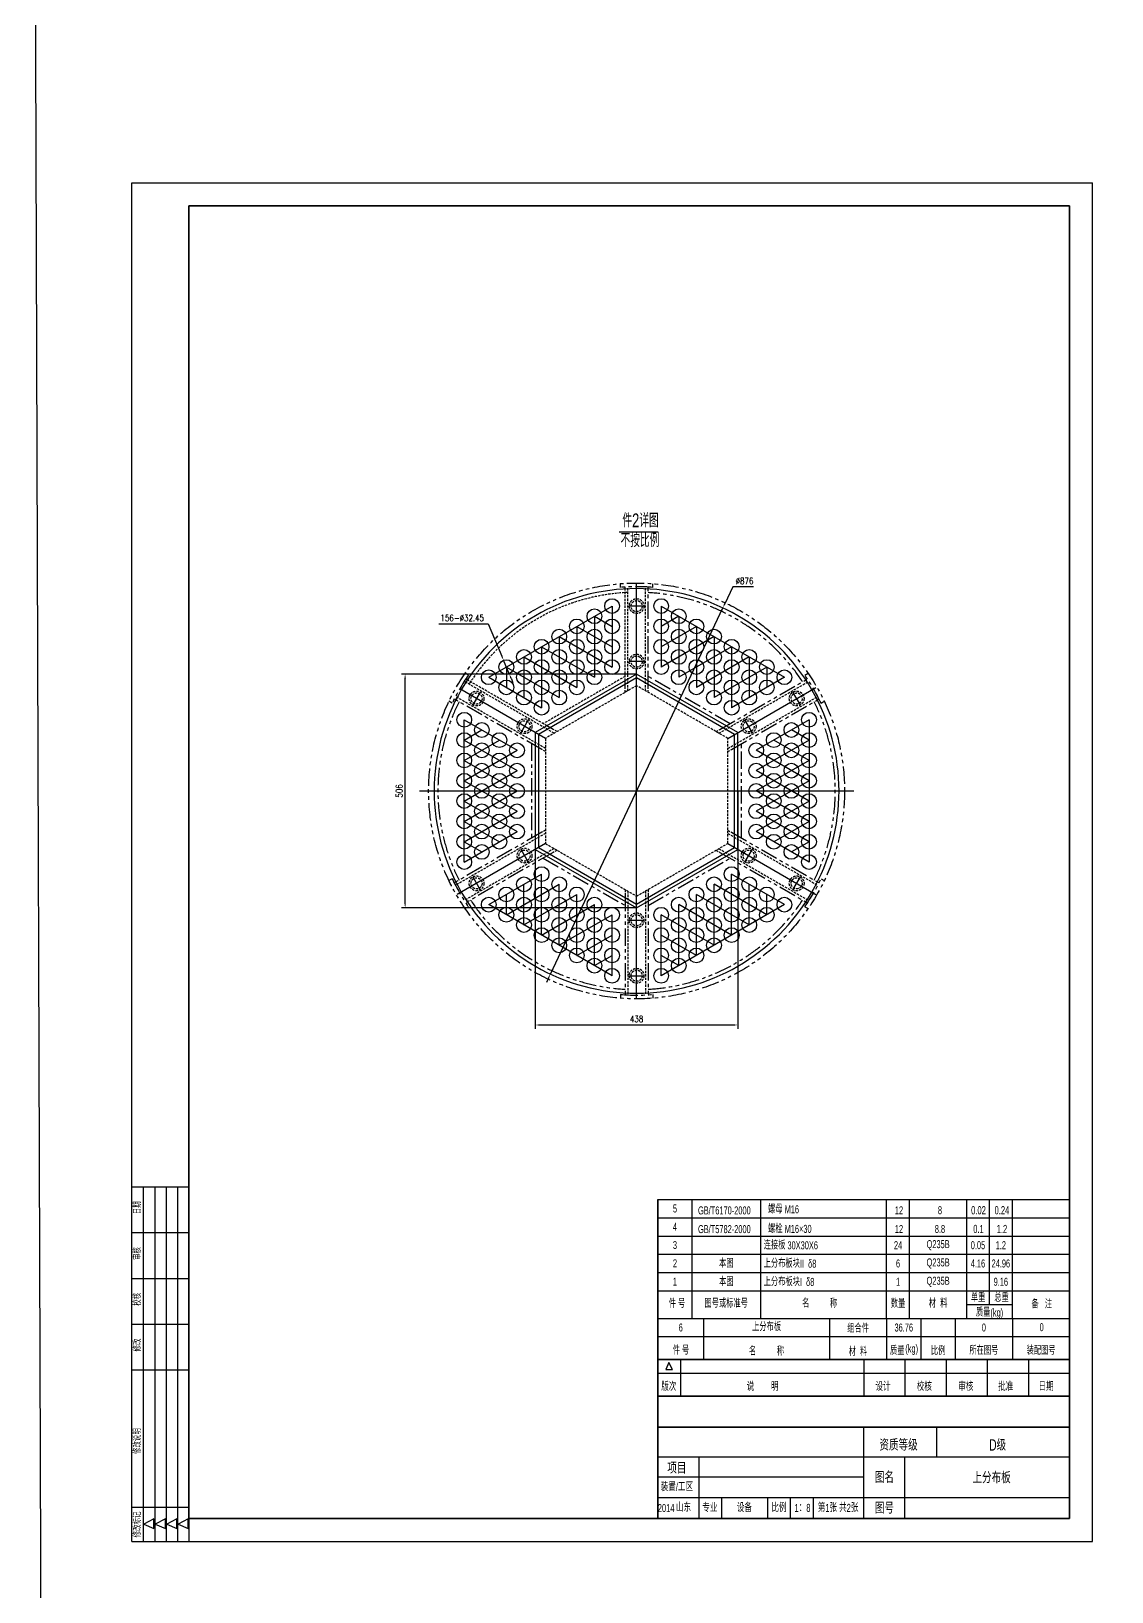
# Model space of a CAD drawing. Header units: millimetres. Extents: x 173791 to 206178, y -159089 to -143118.
# Drawn here: x 190180 to 192518, y -150114 to -146737 of the extents above; entities that cross this region are included whole.
import ezdxf
from ezdxf.enums import TextEntityAlignment as Align

# ---------------------------------------------------------------- set-up
doc = ezdxf.new("R2010")
doc.units = ezdxf.units.MM
doc.linetypes.add('DASHED', pattern=[0.75, 0.5, -0.25])
doc.linetypes.add('PHANTOM', pattern=[2.5, 1.25, -0.25, 0.25, -0.25, 0.25, -0.25])
for name, color, linetype in [('1', 1, 'Continuous'), ('4虚线层', 6, 'DASHED'), ('9双点划线层', 6, 'PHANTOM')]:
    doc.layers.add(name, color=color, linetype=linetype)
doc.layers.add('图层1', color=4, linetype='Continuous', lineweight=35)
doc.styles.add('TH_GBDIM', font='romans.shx', dxfattribs={"width": 0.8, "bigfont": 'gbcbig.shx'})
doc.styles.add('样式 3.5', font='roms.shx', dxfattribs={"width": 0.7, "height": 3.5, "bigfont": 'hztxt.shx'})
doc.styles.add('样式 5', font='roms.shx', dxfattribs={"width": 0.67, "height": 5, "bigfont": 'hztxt.shx'})
doc.dimstyles.new('TH_GBDIM', dxfattribs={"dimtxt": 3.5, "dimasz": 2.5, "dimexe": 2, "dimexo": 0, "dimgap": 1.5, "dimtad": 1, "dimdec": 1, "dimzin": 0, "dimdsep": 46, "dimtxsty": 'TH_GBDIM', "dimcen": 2.5, "dimclrd": 130, "dimclre": 130, "dimclrt": 3, "dimadec": 0, "dimazin": 0, "dimtfac": 0.714286, "dimtdec": 1, "dimtmove": 0, "dimatfit": 3, "dimfxl": 0, "dimtzin": 0, "dimlwd": -1, "dimlwe": -1, "dimarcsym": 0})

# ---------------------------------------------------------------- blocks, each defined once
blk = doc.blocks.new('*D20')
at = {"color": 130, "linetype": 'Continuous', "transparency": 16777216}
for p, q in [((191698.2, -147939.4), (191681.1, -147975.7)), ((191743.2, -147939.4), (191698.2, -147939.4)), ((191303.6, -148777.3), (191676.9, -147984.8)), ((191299.3, -148786.3), (191295.1, -148795.4))]:
    blk.add_line(p, q, dxfattribs=at)
at = {"color": 130, "transparency": 16777216}
for points in [[(191679.6, -147975), (191682.6, -147976.4), (191676.9, -147984.8)], [(191297.8, -148785.6), (191300.8, -148787), (191303.6, -148777.3)]]:
    blk.add_solid(points, dxfattribs=at)
at = {"layer": 'Defpoints', "color": 0, "transparency": 16777216}
for p in [(191676.9, -147984.8), (191303.6, -148777.3)]:
    blk.add_point(p, dxfattribs=at)
at = {"color": 3, "transparency": 16777216, "insert": (191723.7, -147926.4), "char_height": 14, "attachment_point": 5, "style": 'TH_GBDIM', "bg_fill": 3, "box_fill_scale": 1.1, "bg_fill_color": 256, "bg_fill_true_color": 13158600, "bg_fill_transparency": 0}
blk.add_mtext('∅876', dxfattribs=at)
blk = doc.blocks.new('*D21')
at = {"color": 130, "transparency": 16777216}
blk.add_line((191490.2, -148127.9), (190981.3, -148127.9), dxfattribs=at)
at = {"color": 130, "linetype": 'Continuous', "transparency": 16777216}
for p, q in [((190989.3, -148624.1), (190989.3, -148137.9)), ((191490.2, -148634.1), (190981.3, -148634.1))]:
    blk.add_line(p, q, dxfattribs=at)
at = {"color": 130, "transparency": 16777216}
for points in [[(190987.6, -148137.9), (190990.9, -148137.9), (190989.3, -148127.9)], [(190987.6, -148624.1), (190990.9, -148624.1), (190989.3, -148634.1)]]:
    blk.add_solid(points, dxfattribs=at)
at = {"layer": 'Defpoints', "color": 0, "transparency": 16777216}
for p in [(190989.3, -148127.9), (191490.2, -148127.9), (191490.2, -148634.1)]:
    blk.add_point(p, dxfattribs=at)
at = {"color": 3, "transparency": 16777216, "insert": (190976.3, -148381), "char_height": 14, "attachment_point": 5, "rotation": 90, "style": 'TH_GBDIM', "bg_fill": 3, "box_fill_scale": 1.1, "bg_fill_color": 256, "bg_fill_true_color": 13158600, "bg_fill_transparency": 0}
blk.add_mtext('506', dxfattribs=at)
blk = doc.blocks.new('*D22')
at = {"color": 130, "linetype": 'Continuous', "transparency": 16777216}
for p, q in [((191271, -148381), (191271, -148895.6)), ((191281, -148887.6), (191699.4, -148887.6))]:
    blk.add_line(p, q, dxfattribs=at)
at = {"color": 130, "transparency": 16777216}
blk.add_line((191709.4, -148381), (191709.4, -148895.6), dxfattribs=at)
for points in [[(191281, -148886), (191281, -148889.3), (191271, -148887.6)], [(191699.4, -148886), (191699.4, -148889.3), (191709.4, -148887.6)]]:
    blk.add_solid(points, dxfattribs=at)
at = {"layer": 'Defpoints', "color": 0, "transparency": 16777216}
for p in [(191271, -148381), (191709.4, -148381), (191709.4, -148887.6)]:
    blk.add_point(p, dxfattribs=at)
at = {"color": 3, "transparency": 16777216, "insert": (191490.2, -148874.6), "char_height": 14, "attachment_point": 5, "style": 'TH_GBDIM', "bg_fill": 3, "box_fill_scale": 1.1, "bg_fill_color": 256, "bg_fill_true_color": 13158600, "bg_fill_transparency": 0}
blk.add_mtext('438', dxfattribs=at)
blk = doc.blocks.new('*D23')
at = {"color": 130, "linetype": 'Continuous', "transparency": 16777216}
for p, q in [((191062.5, -148019.6), (191169.3, -148019.6)), ((191169.3, -148019.6), (191198.4, -148089)), ((191214.6, -148127.7), (191202.3, -148098.2)), ((191218.5, -148136.9), (191222.3, -148146.2))]:
    blk.add_line(p, q, dxfattribs=at)
at = {"color": 130, "transparency": 16777216}
for points in [[(191199.9, -148088.3), (191196.9, -148089.6), (191202.3, -148098.2)], [(191220, -148136.3), (191216.9, -148137.6), (191214.6, -148127.7)]]:
    blk.add_solid(points, dxfattribs=at)
at = {"layer": 'Defpoints', "color": 0, "transparency": 16777216}
for p in [(191202.3, -148098.2), (191214.6, -148127.7)]:
    blk.add_point(p, dxfattribs=at)
at = {"color": 3, "transparency": 16777216, "insert": (191112.9, -148006.6), "char_height": 14, "attachment_point": 5, "style": 'TH_GBDIM', "bg_fill": 3, "box_fill_scale": 1.1, "bg_fill_color": 256, "bg_fill_true_color": 13158600, "bg_fill_transparency": 0}
blk.add_mtext('{156-%%c32.45}{}{}', dxfattribs=at)

msp = doc.modelspace()

# ---------------------------------------------------------------- linework, layer by layer
at = {"color": 7, "linetype": 'Continuous'}
for p, q in [((190397.8, -147065), (192476.8, -147065)), ((190397.8, -150005.3), (190397.8, -147065)), ((192476.8, -150005.3), (192476.8, -147065)), ((190397.8, -149238), (190521.5, -149238)), ((190422.5, -149238), (190422.5, -150005.3)), ((190447.3, -149238), (190447.3, -150005.3)), ((190472, -149238), (190472, -150005.3)), ((190496.8, -149238), (190496.8, -150005.3)), ((190397.8, -149337), (190521.5, -149337)), ((190397.8, -149436), (190521.5, -149436)), ((190397.8, -149535), (190521.5, -149535)), ((190397.8, -149634), (190521.5, -149634)), ((190397.8, -149931), (190521.5, -149931)), ((190397.8, -150005.3), (192476.8, -150005.3))]:
    msp.add_line(p, q, dxfattribs=at)
for p, q in [((191452.8, -147820.1), (191537.1, -147820.1)), ((191490.2, -148127.9), (191271, -148254.5)), ((191709.4, -148254.5), (191490.2, -148127.9)), ((191271, -148254.5), (191271, -148507.6)), ((191709.4, -148507.6), (191709.4, -148254.5)), ((191271, -148507.6), (191490.2, -148634.1)), ((191490.2, -148634.1), (191709.4, -148507.6)), ((191536.3, -149265.2), (192427.3, -149265.2)), ((191610.5, -149522.6), (191610.5, -149265.2)), ((191759, -149522.6), (191759, -149265.2)), ((192031.3, -149522.6), (192031.3, -149265.2)), ((192080.8, -149522.6), (192080.8, -149265.2)), ((192204.5, -149522.6), (192204.5, -149265.2)), ((192254, -149492.9), (192254, -149265.2)), ((192303.5, -149522.6), (192303.5, -149265.2)), ((191536.3, -149304.8), (192427.3, -149304.8)), ((191536.3, -149344.4), (192427.3, -149344.4)), ((191536.3, -149384), (192427.3, -149384)), ((191536.3, -149423.6), (192427.3, -149423.6)), ((191536.3, -149463.2), (192427.3, -149463.2)), ((192204.5, -149492.9), (192303.5, -149492.9)), ((191536.3, -149522.6), (192427.3, -149522.6)), ((191536.3, -149611.7), (192427.3, -149611.7)), ((191536.3, -149624.6), (191536.3, -149649.4)), ((191560.3, -149618.5), (191553.5, -149633.6)), ((191553.5, -149633.6), (191568, -149633.6)), ((191568, -149633.6), (191560.3, -149618.5)), ((191585.8, -149690.9), (191585.8, -149611.7)), ((191981.8, -149611.7), (191981.8, -149690.9)), ((192070.9, -149611.7), (192070.9, -149690.9)), ((192160, -149611.7), (192160, -149690.9)), ((192249.1, -149611.7), (192249.1, -149690.9)), ((192338.2, -149611.7), (192338.2, -149690.9)), ((191536.3, -149641.4), (192427.3, -149641.4)), ((191981.8, -149955.8), (191981.8, -149757.8)), ((192140.2, -149822.1), (192140.2, -149757.8)), ((191536.3, -149822.1), (192427.3, -149822.1)), ((191625.4, -149955.8), (191625.4, -149822.1)), ((192070.9, -149955.8), (192070.9, -149822.1)), ((191981.8, -149866.7), (191536.3, -149866.7)), ((192427.3, -149911.2), (191536.3, -149911.2)), ((191674.9, -149955.8), (191674.9, -149911.2)), ((191773.9, -149955.8), (191773.9, -149911.2)), ((191823.4, -149955.8), (191823.4, -149911.2)), ((191872.9, -149955.8), (191872.9, -149911.2)), ((190445.7, -149956.7), (190424, -149967.8)), ((190424, -149967.8), (190445.7, -149977.6)), ((190445.7, -149977.6), (190445.7, -149956.7)), ((190470.4, -149956.7), (190448.7, -149967.8)), ((190448.7, -149967.8), (190470.4, -149977.6)), ((190470.4, -149977.6), (190470.4, -149956.7)), ((190495.2, -149956.7), (190473.5, -149967.8)), ((190473.5, -149967.8), (190495.2, -149977.6)), ((190495.2, -149977.6), (190495.2, -149956.7)), ((190519.9, -149956.7), (190498.2, -149967.8)), ((190498.2, -149967.8), (190519.9, -149977.6)), ((190519.9, -149977.6), (190519.9, -149956.7)), ((190521.5, -149955.8), (190521.5, -150005.3))]:
    msp.add_line(p, q)
at = {"color": 1, "ltscale": 1.5}
for p, q in [((191490.2, -148831), (191490.2, -147931)), ((191490.2, -148136), (191278, -148258.5)), ((191702.4, -148258.5), (191490.2, -148136)), ((191293, -148267.2), (191107.4, -148160)), ((191687.4, -148267.2), (191878.2, -148157)), ((191844.6, -148194.9), (191828.6, -148167.2)), ((191278, -148258.5), (191278, -148503.5)), ((191702.4, -148503.5), (191702.4, -148258.5)), ((191020.2, -148381), (191960.2, -148381)), ((191040.2, -148381), (191940.2, -148381)), ((191293, -148494.9), (191102.2, -148605)), ((191278, -148503.5), (191490.2, -148626)), ((191490.2, -148626), (191702.4, -148503.5)), ((191687.4, -148494.9), (191878.2, -148605)), ((191828.6, -148594.9), (191844.6, -148567.2))]:
    msp.add_line(p, q, dxfattribs=at)
at = {"color": 4}
for p, q in [((191536.3, -149466.2), (191536.3, -149491)), ((191536.3, -149466.2), (191536.3, -149491)), ((191536.3, -149466.2), (191536.3, -149491)), ((191536.3, -149505.8), (191536.3, -149530.6))]:
    msp.add_line(p, q, dxfattribs=at)
for points in [[(191635.3, -149522.6), (191635.3, -149611.7)], [(191907.5, -149522.6), (191907.5, -149611.7)], [(192031.3, -149522.6), (192031.3, -149611.7)], [(192105.5, -149522.6), (192105.5, -149611.7)], [(192179.8, -149522.6), (192179.8, -149611.7)], [(192303.5, -149522.6), (192303.5, -149611.7)], [(191536.3, -149562.2), (192427.3, -149562.2)]]:
    msp.add_lwpolyline(points)
for start, end in [(90, 150), (30, 90), (150, 210), (330, 30), (210, 270), (270, 330)]:
    msp.add_arc((191490.2, -148381), 438, start, end)
at = {"layer": '1'}
for p, q in [((191170.3, -148134.9), (191437.1, -147980.9)), ((191437.1, -147980.9), (191437.1, -148112.9)), ((191543.4, -147980.9), (191543.4, -148112.9)), ((191543.4, -147980.9), (191810.1, -148134.9)), ((191399, -148002.9), (191399, -148134.9)), ((191399, -148002.9), (191437.1, -148024.9)), ((191581.5, -148002.9), (191543.4, -148024.9)), ((191581.5, -148002.9), (191581.5, -148134.9)), ((191322.7, -148046.9), (191322.7, -148178.9)), ((191322.7, -148046.9), (191437.1, -148112.9)), ((191360.9, -148024.9), (191360.9, -148156.9)), ((191360.9, -148024.9), (191437.1, -148068.9)), ((191619.6, -148024.9), (191543.4, -148068.9)), ((191657.7, -148046.9), (191543.4, -148112.9)), ((191619.6, -148024.9), (191619.6, -148156.9)), ((191657.7, -148046.9), (191657.7, -148178.9)), ((191284.6, -148068.9), (191399, -148134.9)), ((191284.6, -148068.9), (191284.6, -148200.9)), ((191695.8, -148068.9), (191581.5, -148134.9)), ((191695.8, -148068.9), (191695.8, -148200.9)), ((191208.4, -148112.9), (191322.7, -148178.9)), ((191208.4, -148112.9), (191208.4, -148156.9)), ((191246.5, -148090.9), (191360.9, -148156.9)), ((191246.5, -148090.9), (191246.5, -148178.9)), ((191733.9, -148090.9), (191619.6, -148156.9)), ((191772, -148112.9), (191657.7, -148178.9)), ((191733.9, -148090.9), (191733.9, -148178.9)), ((191772, -148112.9), (191772, -148156.9)), ((191170.3, -148134.9), (191284.6, -148200.9)), ((191810.1, -148134.9), (191695.8, -148200.9)), ((191117.2, -148227), (191231.5, -148293)), ((191117.2, -148535), (191117.2, -148227)), ((191117.2, -148271), (191155.3, -148249)), ((191863.3, -148227), (191749, -148293)), ((191863.3, -148271), (191825.2, -148249)), ((191863.3, -148227), (191863.3, -148535)), ((191117.2, -148271), (191231.5, -148337)), ((191117.2, -148315), (191193.4, -148271)), ((191863.3, -148271), (191749, -148337)), ((191863.3, -148315), (191787.1, -148271)), ((191117.2, -148359), (191231.5, -148293)), ((191117.2, -148315), (191231.5, -148381)), ((191863.3, -148359), (191749, -148293)), ((191863.3, -148315), (191749, -148381)), ((191117.2, -148403), (191231.5, -148337)), ((191863.3, -148403), (191749, -148337)), ((191117.2, -148359), (191231.5, -148425)), ((191117.2, -148447), (191231.5, -148381)), ((191863.3, -148359), (191749, -148425)), ((191863.3, -148447), (191749, -148381)), ((191117.2, -148403), (191231.5, -148469)), ((191863.3, -148403), (191749, -148469)), ((191117.2, -148491), (191231.5, -148425)), ((191117.2, -148447), (191193.4, -148491)), ((191863.3, -148491), (191749, -148425)), ((191863.3, -148447), (191787.1, -148491)), ((191117.2, -148535), (191231.5, -148469)), ((191117.2, -148491), (191155.3, -148513)), ((191863.3, -148535), (191749, -148469)), ((191863.3, -148491), (191825.2, -148513)), ((191170.3, -148627.1), (191284.6, -148561.1)), ((191208.4, -148649.1), (191322.7, -148583.1)), ((191246.5, -148671.1), (191246.5, -148583.1)), ((191284.6, -148693.1), (191284.6, -148561.1)), ((191322.7, -148715.1), (191322.7, -148583.1)), ((191772, -148649.1), (191657.7, -148583.1)), ((191657.7, -148715.1), (191657.7, -148583.1)), ((191810.1, -148627.1), (191695.8, -148561.1)), ((191695.8, -148693.1), (191695.8, -148561.1)), ((191733.9, -148671.1), (191733.9, -148583.1)), ((191208.4, -148649.1), (191208.4, -148605.1)), ((191246.5, -148671.1), (191360.9, -148605.1)), ((191360.9, -148737.1), (191360.9, -148605.1)), ((191619.6, -148737.1), (191619.6, -148605.1)), ((191733.9, -148671.1), (191619.6, -148605.1)), ((191772, -148649.1), (191772, -148605.1)), ((191437.1, -148781.1), (191170.3, -148627.1)), ((191284.6, -148693.1), (191399, -148627.1)), ((191322.7, -148715.1), (191437.1, -148649.1)), ((191399, -148759.1), (191399, -148627.1)), ((191437.1, -148781.1), (191437.1, -148649.1)), ((191810.1, -148627.1), (191543.4, -148781.1)), ((191543.4, -148781.1), (191543.4, -148649.1)), ((191657.7, -148715.1), (191543.4, -148649.1)), ((191581.5, -148759.1), (191581.5, -148627.1)), ((191695.8, -148693.1), (191581.5, -148627.1)), ((191360.9, -148737.1), (191437.1, -148693.1)), ((191619.6, -148737.1), (191543.4, -148693.1)), ((191399, -148759.1), (191437.1, -148737.1)), ((191581.5, -148759.1), (191543.4, -148737.1))]:
    msp.add_line(p, q, dxfattribs=at)
for centre in [(191437.1, -147980.9), (191543.4, -147980.9), (191360.9, -148024.9), (191399, -148002.9), (191437.1, -148024.9), (191543.4, -148024.9), (191581.5, -148002.9), (191619.6, -148024.9), (191322.7, -148046.9), (191399, -148046.9), (191581.5, -148046.9), (191657.7, -148046.9), (191246.5, -148090.9), (191284.6, -148068.9), (191322.7, -148090.9), (191360.9, -148068.9), (191399, -148090.9), (191437.1, -148068.9), (191543.4, -148068.9), (191581.5, -148090.9), (191619.6, -148068.9), (191657.7, -148090.9), (191695.8, -148068.9), (191733.9, -148090.9), (191170.3, -148134.9), (191208.4, -148112.9), (191246.5, -148134.9), (191284.6, -148112.9), (191322.7, -148134.9), (191360.9, -148112.9), (191399, -148134.9), (191437.1, -148112.9), (191543.4, -148112.9), (191581.5, -148134.9), (191619.6, -148112.9), (191657.7, -148134.9), (191695.8, -148112.9), (191733.9, -148134.9), (191772, -148112.9), (191810.1, -148134.9), (191208.4, -148156.9), (191284.6, -148156.9), (191360.9, -148156.9), (191619.6, -148156.9), (191695.8, -148156.9), (191772, -148156.9), (191246.5, -148178.9), (191284.6, -148200.9), (191322.7, -148178.9), (191657.7, -148178.9), (191695.8, -148200.9), (191733.9, -148178.9), (191117.2, -148227), (191863.3, -148227), (191155.3, -148249), (191825.2, -148249), (191117.2, -148271), (191155.3, -148293), (191193.4, -148271), (191231.5, -148293), (191749, -148293), (191787.1, -148271), (191825.2, -148293), (191863.3, -148271), (191117.2, -148315), (191155.3, -148337), (191193.4, -148315), (191231.5, -148337), (191749, -148337), (191787.1, -148315), (191825.2, -148337), (191863.3, -148315), (191117.2, -148359), (191193.4, -148359), (191787.1, -148359), (191863.3, -148359), (191117.2, -148403), (191155.3, -148381), (191193.4, -148403), (191231.5, -148381), (191749, -148381), (191787.1, -148403), (191825.2, -148381), (191863.3, -148403), (191155.3, -148425), (191231.5, -148425), (191749, -148425), (191825.2, -148425), (191117.2, -148447), (191155.3, -148469), (191193.4, -148447), (191231.5, -148469), (191749, -148469), (191787.1, -148447), (191825.2, -148469), (191863.3, -148447), (191117.2, -148491), (191193.4, -148491), (191787.1, -148491), (191863.3, -148491), (191117.2, -148535), (191155.3, -148513), (191825.2, -148513), (191863.3, -148535), (191284.6, -148561.1), (191695.8, -148561.1), (191208.4, -148605.1), (191246.5, -148583.1), (191284.6, -148605.1), (191322.7, -148583.1), (191360.9, -148605.1), (191619.6, -148605.1), (191657.7, -148583.1), (191695.8, -148605.1), (191733.9, -148583.1), (191772, -148605.1), (191170.3, -148627.1), (191246.5, -148627.1), (191322.7, -148627.1), (191399, -148627.1), (191581.5, -148627.1), (191657.7, -148627.1), (191733.9, -148627.1), (191810.1, -148627.1), (191208.4, -148649.1), (191246.5, -148671.1), (191284.6, -148649.1), (191322.7, -148671.1), (191360.9, -148649.1), (191399, -148671.1), (191437.1, -148649.1), (191543.4, -148649.1), (191581.5, -148671.1), (191619.6, -148649.1), (191657.7, -148671.1), (191695.8, -148649.1), (191733.9, -148671.1), (191772, -148649.1), (191284.6, -148693.1), (191360.9, -148693.1), (191437.1, -148693.1), (191543.4, -148693.1), (191619.6, -148693.1), (191695.8, -148693.1), (191322.7, -148715.1), (191360.9, -148737.1), (191399, -148715.1), (191437.1, -148737.1), (191543.4, -148737.1), (191581.5, -148715.1), (191619.6, -148737.1), (191657.7, -148715.1), (191399, -148759.1), (191581.5, -148759.1), (191437.1, -148781.1), (191543.4, -148781.1)]:
    msp.add_circle(centre, 16, dxfattribs=at)
at = {"layer": '4虚线层', "ltscale": 10}
for p, q in [((191465.2, -148142.4), (191465.2, -147943.7)), ((191471.2, -148164.3), (191471.2, -147939.7)), ((191509.2, -148164.3), (191509.2, -147939.7)), ((191312, -148256.2), (191117.5, -148143.9)), ((191296, -148240), (191124, -148140.7)), ((191465.2, -148133.1), (191288, -148235.4)), ((191490.2, -148153.3), (191293, -148267.2)), ((191687.4, -148267.2), (191490.2, -148153.3)), ((191668.4, -148256.2), (191862.9, -148143.9)), ((191293, -148289.1), (191098.5, -148176.8)), ((191465.2, -148167.8), (191465.2, -148158.5)), ((191515.2, -148167.8), (191515.2, -148158.5)), ((191687.4, -148289.1), (191881.9, -148176.8)), ((191318, -148252.7), (191310, -148248.1)), ((191662.4, -148252.7), (191670.4, -148248.1)), ((191293, -148267.2), (191293, -148494.9)), ((191687.4, -148494.9), (191687.4, -148267.2)), ((191293, -148296), (191285, -148291.4)), ((191687.4, -148296), (191695.4, -148291.4)), ((191293, -148472.9), (191098.5, -148585.2)), ((191293, -148466), (191285, -148470.6)), ((191687.4, -148466), (191695.4, -148470.6)), ((191687.4, -148472.9), (191881.9, -148585.2)), ((191312, -148505.8), (191117.5, -148618.1)), ((191293, -148494.9), (191490.2, -148608.7)), ((191318, -148509.3), (191310, -148513.9)), ((191490.2, -148608.7), (191687.4, -148494.9)), ((191662.4, -148509.3), (191670.4, -148513.9)), ((191668.4, -148505.8), (191862.9, -148618.1)), ((191465.2, -148594.3), (191465.2, -148603.5)), ((191471.2, -148597.7), (191471.2, -148822.3)), ((191509.2, -148597.7), (191509.2, -148822.3)), ((191515.2, -148594.3), (191515.2, -148603.5))]:
    msp.add_line(p, q, dxfattribs=at)
for centre, radius in [((191836.6, -148181), 16), ((191836.6, -148181), 12), ((191836.6, -148581), 16), ((191836.6, -148581), 12)]:
    msp.add_circle(centre, radius, dxfattribs=at)
msp.add_arc((191490.2, -148381), 430, 92.5325, 147.4675, dxfattribs=at)
at = {"layer": '9双点划线层', "ltscale": 30}
for p, q in [((191455.2, -147940.4), (191455.2, -147932.4)), ((191465.2, -147943.7), (191465.2, -147939.7)), ((191515.2, -148158.5), (191515.2, -147939.7)), ((191525.2, -147940.4), (191525.2, -147932.4)), ((191126.1, -148130.4), (191119.2, -148126.4)), ((191124, -148140.7), (191120.5, -148138.7)), ((191465.2, -148158.5), (191465.2, -148142.4)), ((191692.4, -148235.4), (191515.2, -148133.1)), ((191670.4, -148248.1), (191859.9, -148138.7)), ((191854.3, -148130.4), (191861.3, -148126.4)), ((191091.1, -148191), (191084.2, -148187)), ((191285, -148291.4), (191095.5, -148182)), ((191695.4, -148291.4), (191884.9, -148182)), ((191889.3, -148191), (191896.3, -148187)), ((191310, -148248.1), (191296, -148240)), ((191263, -148278.7), (191263, -148483.3)), ((191717.4, -148483.3), (191717.4, -148278.7)), ((191285, -148470.6), (191095.5, -148580)), ((191695.4, -148470.6), (191884.9, -148580)), ((191310, -148513.9), (191120.5, -148623.3)), ((191670.4, -148513.9), (191859.9, -148623.3)), ((191288, -148526.6), (191465.2, -148628.9)), ((191515.2, -148628.9), (191692.4, -148526.6)), ((191091.1, -148571), (191084.2, -148575)), ((191889.3, -148571), (191896.3, -148575)), ((191465.2, -148603.5), (191465.2, -148822.3)), ((191515.2, -148603.5), (191515.2, -148822.3)), ((191126.1, -148631.6), (191119.2, -148635.6)), ((191854.3, -148631.6), (191861.3, -148635.6)), ((191455.2, -148821.6), (191455.2, -148829.7)), ((191525.2, -148821.6), (191525.2, -148829.7))]:
    msp.add_line(p, q, dxfattribs=at)
msp.add_circle((191490.2, -148381), 450, dxfattribs=at)
for radius, start, end in [(442, 85.4582, 94.5418), (430, 33.333, 86.667), (442, 145.4582, 154.5418), (442, 25.4582, 34.5418), (430, 153.333, 206.667), (430, 333.333, 26.667), (442, 205.4582, 214.5418), (442, 325.4582, 334.5418), (430, 213.333, 266.667), (430, 273.333, 326.667), (442, 265.4582, 274.5418)]:
    msp.add_arc((191490.2, -148381), radius, start, end, dxfattribs=at)
at = {"layer": '图层1'}
for p, q in [((192427.3, -147114.5), (190521.5, -147114.5)), ((190521.5, -147114.5), (190521.5, -149955.8)), ((192427.3, -149955.8), (192427.3, -147114.5)), ((192427.3, -149955.8), (192427.3, -147114.5)), ((191536.3, -149649.4), (191536.3, -149265.2)), ((191536.3, -149690.9), (191536.3, -149384)), ((191536.3, -149690.9), (191536.3, -149384)), ((191536.3, -149611.7), (192427.3, -149611.7)), ((192427.3, -149690.9), (191536.3, -149690.9)), ((191536.3, -149690.9), (191536.3, -149757.8)), ((191536.3, -149690.9), (191536.3, -149757.8)), ((191536.3, -149757.8), (192427.3, -149757.8)), ((191536.3, -149757.8), (192427.3, -149757.8)), ((192427.3, -149757.8), (191536.3, -149757.8)), ((191536.3, -149955.8), (191536.3, -149757.8)), ((190521.5, -149955.8), (192427.3, -149955.8))]:
    msp.add_line(p, q, dxfattribs=at)

# ---------------------------------------------------------------- texts
at = {"style": '样式 3.5', "width": 0.67}
for s, height, p in [('5', 17.3, (191568.8, -149293.4)), ('螺母 M16', 17.33, (191774.7, -149295.2)), ('4', 17.3, (191568.8, -149333)), ('螺栓 M16×30', 17.33, (191774.7, -149337.6)), ('3', 17.3, (191568.8, -149372.6)), ('连接板 30X30X6', 17.325, (191765.2, -149373.2)), ('2', 17.3, (191568.8, -149412.2)), ('本图', 17.33, (191668.7, -149412.8)), ('上分布板块II  δ8', 17.325, (191765.2, -149412.8)), ('1', 17.3, (191568.8, -149451.8)), ('本图', 17.33, (191668.7, -149452.4)), ('上分布板块I  δ8', 17.33, (191765.2, -149452.4)), ('上分布板', 17.33, (191740.2, -149549.9)), ('(kg)', 17.32, (192071.7, -149596.6))]:
    msp.add_text(s, height=height, dxfattribs=at).set_placement(p)
for s, height, p in [('GB/T6170-2000', 17.325, (191680.1, -149288.6)), ('12', 17.33, (192058, -149288.6)), ('8', 17.3, (192146.7, -149288.6)), ('GB/T5782-2000', 17.325, (191680.1, -149329.1)), ('12', 17.33, (192058, -149329.1)), ('8.8', 17.33, (192146.7, -149329.1)), ('24', 17.33, (192056, -149364.2)), ('Q235B', 17.33, (192142.7, -149364.2)), ('6', 17.3, (192056, -149403.8)), ('Q235B', 17.33, (192142.7, -149403.8)), ('1', 17.3, (192056, -149443.4)), ('Q235B', 17.33, (192142.7, -149443.4)), ('单重', 17.32, (192229.2, -149475.9)), ('总重', 17.32, (192279.9, -149475.8)), ('件 号', 17.32, (191577.5, -149488.8)), ('图号或标准号', 17.32, (191684.1, -149488.3)), ('名          称', 17.325, (191886.3, -149488.4)), ('数量', 17.32, (192056, -149488.8)), ('材  料', 17.32, (192142.7, -149488.3)), ('质量(kg)', 17.32, (192254, -149510.3)), ('备   注', 17.32, (192367, -149490)), ('6', 17.3, (191585.8, -149542.4)), ('组合件', 17.32, (191969.4, -149542.4)), ('36.76', 17.33, (192068.4, -149542.4)), ('0', 17.3, (192241.7, -149542.4)), ('0', 17.3, (192366.8, -149541.7)), ('件 号', 17.32, (191586.2, -149589.9)), ('名          称', 17.325, (191771.4, -149591.8)), ('材  料', 17.32, (191969.4, -149592.6)), ('质量', 17.32, (192054.2, -149590.6)), ('比例', 17.32, (192142.7, -149591)), ('所在图号', 17.32, (192241.7, -149590.2)), ('装配图号', 17.32, (192365.4, -149590.2))]:
    msp.add_text(s, height=height, dxfattribs=at).set_placement(p, align=Align.MIDDLE)
at = {"color": 1, "style": '样式 3.5', "width": 0.67}
for s, height, p in [('0.02', 17.74, (192230.1, -149288.6)), ('0.24', 17.74, (192280.8, -149288.6)), ('0.1', 17.74, (192230.1, -149329.1)), ('1.2', 17.74, (192280.8, -149329.1)), ('0.05', 17.33, (192228.9, -149364.2)), ('1.2', 17.33, (192278.4, -149364.2)), ('4.16', 17.33, (192228.9, -149403.8)), ('24.96', 17.33, (192278.4, -149403.8)), ('9.16', 17.33, (192278.4, -149443.4))]:
    msp.add_text(s, height=height, dxfattribs=at).set_placement(p, align=Align.MIDDLE)
at = {"char_height": 30, "width": 314.203, "attachment_point": 1, "style": '样式 3.5'}
for s, insert in [('件2详图', (191459.4, -147780.4)), ('不按比例', (191455.4, -147823.4))]:
    msp.add_mtext(s, dxfattribs=dict(at, insert=insert))
at = {"char_height": 14.85, "attachment_point": 5, "rotation": 90, "style": '样式 3.5'}
for s, insert in [('日期', (190410.4, -149283.3)), ('审核', (190410.4, -149382.3)), ('校核', (190410.4, -149481.3)), ('修改', (190410.4, -149580.3)), ('修改说明', (190410.4, -149788.4)), ('修改标记', (190410.4, -149968.7))]:
    msp.add_mtext(s, dxfattribs=dict(at, insert=insert))
at = {"attachment_point": 5}
for s, insert, char_height, style in [('版次', (191559.9, -149670.8), 17.32, '样式 3.5'), ('说        明', (191762.8, -149670.8), 17.32, '样式 3.5'), ('设计', (192023.5, -149670.8), 17.32, '样式 3.5'), ('校核', (192112.8, -149670.8), 17.32, '样式 3.5'), ('审核', (192202.6, -149670.8), 17.32, '样式 3.5'), ('批准', (192289, -149670.8), 17.32, '样式 3.5'), ('日期', (192376.3, -149670.8), 17.32, '样式 3.5'), ('资质等级', (192057, -149796.6), 24.75, '样式 5'), ('D级', (192271.6, -149796.6), 24.75, '样式 5'), ('项目', (191577.4, -149846.3), 24.75, '样式 5'), ('图名', (192026.5, -149866.5), 24.75, '样式 5'), ('上分布板', (192258.4, -149867.2), 24.75, '样式 5'), ('装置/工区', (191577.4, -149887.9), 17.32, '样式 3.5'), ('2014', (191554.1, -149933.3), 17.32, '样式 3.5'), ('山东', (191591.8, -149932.2), 17.32, '样式 3.5'), ('专业', (191648.9, -149933), 17.32, '样式 3.5'), ('设备', (191723.4, -149933), 17.32, '样式 3.5'), ('比例', (191798.3, -149933), 17.32, '样式 3.5'), ('1：8', (191849.3, -149933), 17.32, '样式 3.5'), ('第1张 共2张', (191926.2, -149933), 17.32, '样式 3.5'), ('图号', (192026.5, -149933), 24.75, '样式 5')]:
    msp.add_mtext(s, dxfattribs=dict(at, insert=insert, char_height=char_height, style=style))

# ---------------------------------------------------------------- next in the draw order: dimensions: what is measured, and where the dimension line sits
dim = msp.add_diameter_dim_2p(p1=(191303.6, -148777.3), p2=(191676.9, -147984.8), dimstyle='TH_GBDIM', override={"dimscale": 4, "dimtoh": 1, "dimdec": 0, "dimtfill": 1})
dim.commit()
dim.dimension.update_dxf_attribs({"geometry": '*D20', "text_midpoint": (191723.7, -147939.4), "dimtype": 163})

# ---------------------------------------------------------------- next in the draw order: linework, layer by layer
at = {"color": 1, "ltscale": 1.5}
for p, q in [((191506.2, -147981), (191474.2, -147981)), ((191506.2, -148101), (191474.2, -148101)), ((191740.7, -148254.9), (191724.7, -148227.2))]:
    msp.add_line(p, q, dxfattribs=at)
at = {"layer": '4虚线层', "ltscale": 10}
for centre, radius in [((191490.2, -147981), 16), ((191490.2, -147981), 12), ((191732.7, -148241), 16), ((191732.7, -148241), 12)]:
    msp.add_circle(centre, radius, dxfattribs=at)

# ---------------------------------------------------------------- next in the draw order: dimensions: what is measured, and where the dimension line sits
dim = msp.add_linear_dim(base=(190989.3, -148127.9), p1=(191490.2, -148634.1), p2=(191490.2, -148127.9), angle=90, dimstyle='TH_GBDIM', override={"dimscale": 4, "dimdec": 0, "dimtfill": 1})
dim.commit()
dim.dimension.update_dxf_attribs({"geometry": '*D21', "text_midpoint": (190976.3, -148381)})

# ---------------------------------------------------------------- next in the draw order: linework, layer by layer
at = {"color": 1, "ltscale": 1.5}
for p, q in [((191151.8, -148167.2), (191135.8, -148194.9)), ((191255.7, -148227.2), (191239.7, -148254.9)), ((191135.8, -148567.2), (191151.8, -148594.9))]:
    msp.add_line(p, q, dxfattribs=at)
at = {"layer": '4虚线层', "ltscale": 10}
for centre, radius in [((191490.2, -148101), 16), ((191490.2, -148101), 12), ((191143.8, -148181), 16), ((191143.8, -148181), 12), ((191247.7, -148241), 16), ((191247.7, -148241), 12), ((191143.8, -148581), 16), ((191143.8, -148581), 12)]:
    msp.add_circle(centre, radius, dxfattribs=at)

# ---------------------------------------------------------------- next in the draw order: dimensions: what is measured, and where the dimension line sits
dim = msp.add_diameter_dim_2p(p1=(191214.6, -148127.7), p2=(191202.3, -148098.2), text='{156-%%c32.45}{}{}', dimstyle='TH_GBDIM', override={"dimscale": 4, "dimgap": 1.5, "dimtad": 1, "dimtih": 0, "dimtoh": 1, "dimdec": 0, "dimlfac": 1, "dimse1": 0, "dimse2": 0, "dimsd1": 0, "dimsd2": 0, "dimtix": 0, "dimtofl": 1, "dimatfit": 3, "dimtfill": 1})
dim.commit()
dim.dimension.update_dxf_attribs({"geometry": '*D23', "text_midpoint": (191112.9, -148019.6), "dimtype": 163})
dim = msp.add_linear_dim(base=(191709.4, -148887.6), p1=(191271, -148381), p2=(191709.4, -148381), dimstyle='TH_GBDIM', override={"dimscale": 4, "dimdec": 0, "dimtfill": 1})
dim.commit()
dim.dimension.update_dxf_attribs({"geometry": '*D22', "text_midpoint": (191490.2, -148874.6)})

# ---------------------------------------------------------------- next in the draw order: linework, layer by layer
at = {"color": 1, "ltscale": 1.5}
for p, q in [((191239.7, -148507.2), (191255.7, -148534.9)), ((191724.7, -148534.9), (191740.7, -148507.2)), ((191474.2, -148661), (191506.2, -148661)), ((191474.2, -148781), (191506.2, -148781))]:
    msp.add_line(p, q, dxfattribs=at)
msp.add_lwpolyline([(206178.1, -153299), (206147.2, -143954.7), (190180.1, -143958.7), (190211.1, -153302.9)], close=True)
at = {"layer": '4虚线层', "ltscale": 10}
for centre, radius in [((191247.7, -148521), 16), ((191247.7, -148521), 12), ((191732.7, -148521), 16), ((191732.7, -148521), 12), ((191490.2, -148661), 16), ((191490.2, -148661), 12), ((191490.2, -148781), 16), ((191490.2, -148781), 12)]:
    msp.add_circle(centre, radius, dxfattribs=at)

doc.saveas('drawing.dxf')
